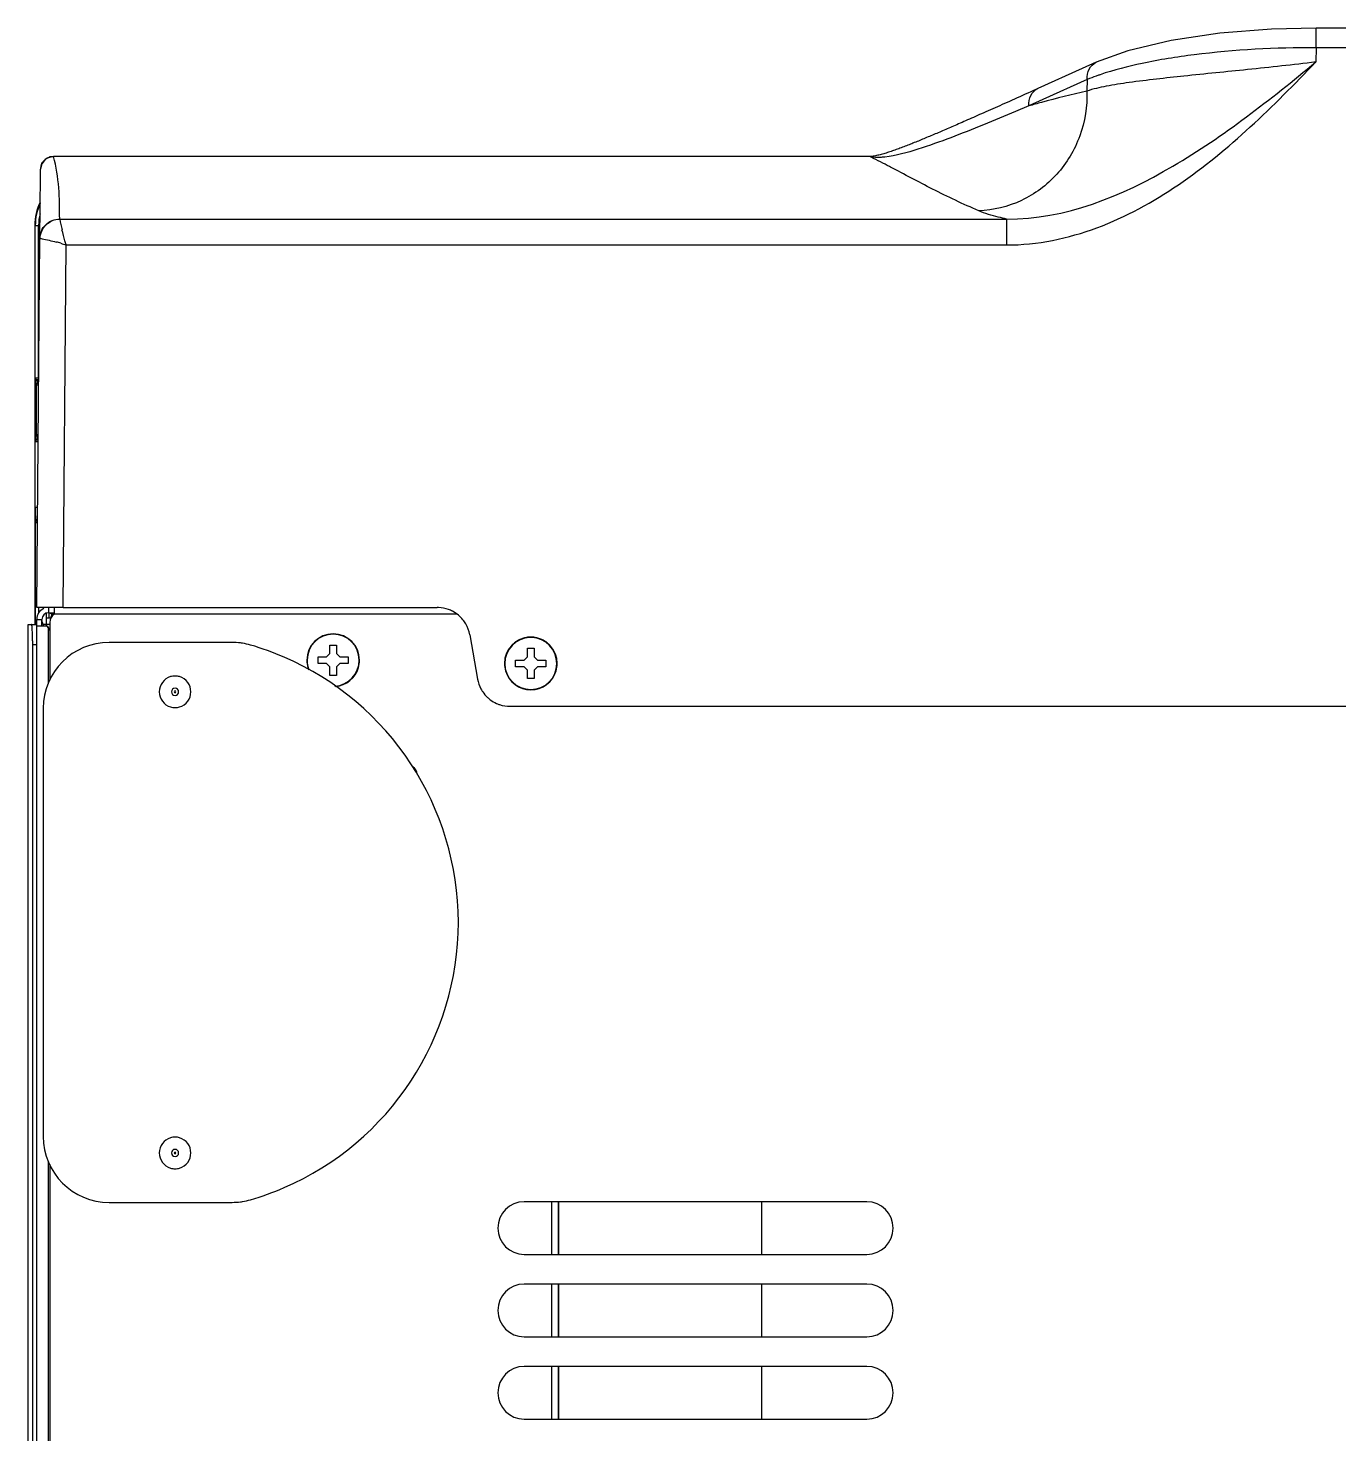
# Model space of a CAD drawing. Header units: millimetres. Extents: x -1584 to 3730, y -1918 to 2655.
# Drawn here: x 64.3 to 263.2, y 2403.3 to 2616.7 of the extents above; entities that cross this region are included whole.
import ezdxf

# ---------------------------------------------------------------- set-up
doc = ezdxf.new("R2010")
doc.units = ezdxf.units.MM
doc.header["$LTSCALE"] = 65.395
doc.layers.get('0').update_dxf_attribs({"linetype": 'CONTINUOUS'})
doc.layers.add('ASSI', color=7, linetype='CONTINUOUS')
doc.layers.add('GEOM', color=7, linetype='CONTINUOUS')

msp = doc.modelspace()

# ---------------------------------------------------------------- linework, layer by layer
at = {"linetype": 'Continuous'}
for p, q in [((65.35, 2586.79), (65.26, 2586.79)), ((65.35, 2563.63), (65.35, 2586.79)), ((65.35, 2586.79), (65.85, 2586.79)), ((65.85, 2563.64), (65.85, 2586.79)), ((65.33, 2563.54), (65.35, 2563.63)), ((65.33, 2563.54), (65.33, 2554.05)), ((65.58, 2563.29), (65.6, 2563.38)), ((65.58, 2563.29), (65.86, 2563.29)), ((65.58, 2563.29), (65.58, 2562.86)), ((65.58, 2554.72), (65.58, 2554.29)), ((65.35, 2553.96), (65.33, 2554.05)), ((65.6, 2554.21), (65.58, 2554.29)), ((65.58, 2554.29), (65.78, 2554.29)), ((65.39, 2528.79), (65.39, 2531.64)), ((65.39, 2526.19), (65.39, 2528.79)), ((65.89, 2528.04), (65.89, 2528.79)), ((110.06, 2523.09), (111.06, 2523.09)), ((110.06, 2522.31), (110.06, 2523.09)), ((110.06, 2521.79), (110.06, 2522.31)), ((111.06, 2523.09), (111.06, 2522.31)), ((111.06, 2522.31), (111.06, 2521.79)), ((140.06, 2522.59), (141.06, 2522.59)), ((140.06, 2522.32), (140.06, 2522.59)), ((140.06, 2521.81), (140.06, 2522.32)), ((141.06, 2522.59), (141.06, 2522.32)), ((141.06, 2522.32), (141.06, 2521.81)), ((108.26, 2520.79), (108.26, 2521.29)), ((108.26, 2521.29), (109.04, 2521.29)), ((108.26, 2520.29), (108.26, 2520.79)), ((109.04, 2520.29), (108.26, 2520.29)), ((109.04, 2521.29), (109.56, 2521.29)), ((109.56, 2520.29), (109.04, 2520.29)), ((109.56, 2521.29), (110.06, 2521.79)), ((110.06, 2519.79), (109.56, 2520.29)), ((111.06, 2521.79), (111.56, 2521.29)), ((111.56, 2520.29), (111.06, 2519.79)), ((111.56, 2521.29), (112.08, 2521.29)), ((112.08, 2520.29), (111.56, 2520.29)), ((112.08, 2521.29), (112.86, 2521.29)), ((112.86, 2520.29), (112.08, 2520.29)), ((112.86, 2521.29), (112.86, 2520.79)), ((112.86, 2520.79), (112.86, 2520.29)), ((138.26, 2520.29), (138.26, 2520.79)), ((138.26, 2520.79), (138.54, 2520.79)), ((138.26, 2519.79), (138.26, 2520.29)), ((138.54, 2520.79), (139.04, 2520.79)), ((139.04, 2520.79), (139.56, 2520.79)), ((139.56, 2520.79), (140.06, 2521.29)), ((140.06, 2521.29), (140.06, 2521.81)), ((141.06, 2521.81), (141.06, 2521.29)), ((141.06, 2521.29), (141.56, 2520.79)), ((141.56, 2520.79), (142.08, 2520.79)), ((142.08, 2520.79), (142.58, 2520.79)), ((142.58, 2520.79), (142.86, 2520.79)), ((142.86, 2520.79), (142.86, 2520.29)), ((142.86, 2520.29), (142.86, 2519.79)), ((110.06, 2519.28), (110.06, 2519.79)), ((110.06, 2518.49), (110.06, 2519.28)), ((111.06, 2518.49), (110.06, 2518.49)), ((111.06, 2519.79), (111.06, 2519.28)), ((111.06, 2519.28), (111.06, 2518.49)), ((138.54, 2519.79), (138.26, 2519.79)), ((139.04, 2519.79), (138.54, 2519.79)), ((139.56, 2519.79), (139.04, 2519.79)), ((140.06, 2519.29), (139.56, 2519.79)), ((140.06, 2518.78), (140.06, 2519.29)), ((140.06, 2518.27), (140.06, 2518.78)), ((140.06, 2517.99), (140.06, 2518.27)), ((141.56, 2519.79), (141.06, 2519.29)), ((141.06, 2519.29), (141.06, 2518.78)), ((141.06, 2518.78), (141.06, 2518.27)), ((141.06, 2518.27), (141.06, 2517.99)), ((142.08, 2519.79), (141.56, 2519.79)), ((142.58, 2519.79), (142.08, 2519.79)), ((142.86, 2519.79), (142.58, 2519.79)), ((141.06, 2517.99), (140.06, 2517.99))]:
    msp.add_line(p, q, dxfattribs=at)
for centre, radius, start, end in [((73.26, 2586.79), 7.91, 155.1574, 180), ((73.26, 2586.79), 7.41, 166.117, 180), ((65.6, 2563.63), 0.25, 180.0197, 270.0131), ((65.6, 2553.96), 0.25, 89.9869, 179.9803), ((68.66, 2526.99), 1, 117.1513, 174.8601), ((68.66, 2526.99), 1, 113.6531, 117.1513), ((86.56, 2515.99), 2.4, 106.6513, 253.3487), ((86.56, 2515.99), 2.4, 90, 106.6513), ((86.56, 2515.99), 2.4, 73.3487, 90), ((86.56, 2515.99), 2.4, 286.6513, 73.3487), ((86.56, 2515.99), 2.4, 253.3487, 270), ((86.56, 2515.99), 2.4, 270, 286.6513), ((86.56, 2445.99), 2.4, 106.6513, 253.3487), ((86.56, 2445.99), 2.4, 90, 106.6513), ((86.56, 2445.99), 2.4, 73.3487, 90), ((86.56, 2445.99), 2.4, 286.6513, 73.3487), ((86.56, 2445.99), 2.4, 253.3487, 270), ((86.56, 2445.99), 2.4, 270, 286.6513)]:
    msp.add_arc(centre, radius, start, end, dxfattribs=at)
msp.add_open_spline([(65.33, 2563.54), (65.33, 2563.51), (65.33, 2563.47), (65.35, 2563.45)], degree=3, dxfattribs=at)
for points, knots in [([(65.35, 2563.63), (65.35, 2563.64), (65.37, 2563.63), (65.39, 2563.64), (65.44, 2563.64), (65.5, 2563.64), (65.58, 2563.64), (65.69, 2563.64), (65.79, 2563.64), (65.85, 2563.64)], [0, 0, 0, 0, 0.02092, 0.078787, 0.171581, 0.295845, 0.446929, 0.61906, 1, 1, 1, 1]), ([(65.35, 2563.45), (65.36, 2563.41), (65.43, 2563.33), (65.52, 2563.29), (65.58, 2563.29)], [0, 0, 0, 0, 0.452936, 1, 1, 1, 1]), ([(65.6, 2563.38), (65.6, 2563.38), (65.61, 2563.38), (65.62, 2563.39), (65.65, 2563.39), (65.69, 2563.39), (65.76, 2563.39), (65.82, 2563.39), (65.85, 2563.39)], [0, 0, 0, 0, 0.021686, 0.079724, 0.172508, 0.296664, 0.619504, 1, 1, 1, 1]), ([(65.58, 2554.29), (65.51, 2554.29), (65.38, 2554.24), (65.33, 2554.11), (65.33, 2554.05)], [0, 0, 0, 0, 0.555012, 1, 1, 1, 1]), ([(65.78, 2553.95), (65.72, 2553.95), (65.62, 2553.95), (65.5, 2553.95), (65.43, 2553.95), (65.39, 2553.95), (65.37, 2553.96), (65.35, 2553.95), (65.35, 2553.96)], [0, 0, 0, 0, 0.390244, 0.711336, 0.833011, 0.923365, 0.97956, 1, 1, 1, 1]), ([(65.39, 2531.64), (65.39, 2531.65), (65.41, 2531.66), (65.47, 2531.68), (65.53, 2531.69), (65.57, 2531.69)], [0, 0, 0, 0, 0.098505, 0.297015, 1, 1, 1, 1])]:
    msp.add_open_spline(points, degree=3, knots=knots, dxfattribs=at)
at = {"layer": 'ASSI', "linetype": 'Continuous'}
msp.add_line((65.56, 2525.99), (66.36, 2525.99), dxfattribs=at)
for centre, radius, start, end in [((110.56, 2520.79), 4, 0, 180), ((110.56, 2520.79), 4, 0, 180), ((110.56, 2520.79), 4, 0, 180), ((110.56, 2520.79), 3.95, 0, 180), ((140.56, 2520.29), 4, 92.25, 180), ((140.56, 2520.29), 4, 96.9231, 180), ((140.56, 2520.29), 3.95, 92.1565, 180), ((140.56, 2520.29), 4, 83.0769, 96.9231), ((140.56, 2520.29), 4, 87.75, 92.25), ((140.56, 2520.29), 3.95, 87.8435, 92.1565), ((140.56, 2520.29), 3.95, 0, 87.8435), ((140.56, 2520.29), 4, 0, 87.75), ((140.56, 2520.29), 4, 0, 83.0769), ((110.56, 2520.79), 4, 180, 196.2728), ((110.56, 2520.79), 4, 180, 196.3063), ((110.56, 2520.79), 3.95, 180, 201.7289), ((110.56, 2520.79), 3.95, 273.8492, 360), ((110.56, 2520.79), 4, 343.7272, 360), ((110.56, 2520.79), 4, 343.6937, 360), ((140.56, 2520.29), 4, 180, 196.2728), ((140.56, 2520.29), 4, 180, 196.2728), ((140.56, 2520.29), 4, 180, 196.3063), ((140.56, 2520.29), 3.95, 180, 360), ((140.56, 2520.29), 4, 343.7272, 360), ((140.56, 2520.29), 4, 343.7272, 360), ((140.56, 2520.29), 4, 343.6937, 360), ((110.56, 2520.79), 4, 196.2728, 200.7565), ((110.56, 2520.79), 4, 196.3063, 200.7871), ((110.56, 2520.79), 4, 274.7796, 343.7272), ((110.56, 2520.79), 4, 275.216, 343.6937), ((140.56, 2520.29), 4, 196.2728, 343.7272), ((140.56, 2520.29), 4, 196.2728, 343.7272), ((140.56, 2520.29), 4, 196.3063, 343.6937)]:
    msp.add_arc(centre, radius, start, end, dxfattribs=at)
at = {"layer": 'GEOM', "linetype": 'Continuous'}
for p, q in [((259.78, 2616.74), (259.78, 2616.74)), ((731.34, 2616.74), (259.78, 2616.74)), ((259.78, 2614.09), (259.78, 2616.74)), ((259.78, 2613.76), (259.78, 2614.09)), ((259.78, 2613.76), (259.7, 2611.6)), ((731.34, 2613.76), (259.78, 2613.76)), ((224.27, 2610.61), (217.51, 2607.55)), ((226.38, 2611.56), (224.27, 2610.61)), ((226.38, 2611.56), (226.38, 2611.56)), ((225.03, 2608.93), (218.27, 2605.88)), ((225.03, 2608.93), (224.97, 2607.18)), ((218.27, 2605.88), (216.15, 2604.92)), ((217.51, 2607.55), (217.51, 2607.55)), ((216.15, 2604.92), (214.15, 2604.08)), ((68.1, 2597.26), (68.1, 2597.26)), ((191.56, 2597.26), (68.1, 2597.26)), ((68.1, 2597.24), (68.1, 2597.26)), ((191.56, 2597.24), (68.1, 2597.24)), ((191.56, 2597.31), (192.05, 2597.31)), ((191.56, 2597.27), (191.56, 2597.31)), ((191.56, 2597.24), (191.56, 2597.27)), ((192.05, 2597.31), (192.31, 2597.31)), ((192.24, 2597.14), (192.05, 2597.24)), ((192.31, 2597.31), (192.62, 2597.31)), ((192.5, 2597.3), (192.31, 2597.27)), ((192.62, 2597.31), (192.5, 2597.3)), ((66.13, 2594.29), (66.14, 2595.31)), ((66.14, 2595.31), (66.14, 2595.32)), ((195.15, 2595.64), (195.02, 2595.71)), ((66.05, 2584.82), (66.13, 2594.29)), ((65.26, 2586.79), (65.26, 2563.63)), ((69.05, 2587.75), (212.78, 2587.75)), ((212.78, 2587.75), (212.78, 2583.82)), ((65.56, 2528.79), (66.05, 2584.82)), ((65.56, 2528.79), (66.05, 2584.82)), ((69.56, 2528.79), (70.04, 2583.82)), ((70.04, 2583.82), (212.78, 2583.82)), ((65.26, 2563.63), (65.26, 2563.54)), ((65.26, 2563.54), (65.26, 2554.05)), ((65.51, 2562.64), (65.51, 2562.61)), ((65.51, 2554.98), (65.51, 2562.61)), ((65.51, 2554.98), (65.51, 2562.61)), ((65.51, 2554.98), (65.51, 2554.95)), ((65.26, 2554.05), (65.26, 2553.96)), ((65.26, 2553.96), (65.26, 2543.97)), ((65.35, 2543.97), (65.35, 2553.96)), ((65.26, 2543.97), (65.26, 2541.59)), ((65.69, 2543.97), (65.35, 2543.97)), ((65.26, 2541.59), (65.26, 2531.64)), ((65.36, 2541.74), (65.37, 2541.59)), ((65.39, 2531.64), (65.37, 2541.59)), ((65.26, 2531.64), (65.26, 2526.19)), ((66.73, 2528.79), (65.56, 2528.79)), ((68.03, 2528.79), (66.73, 2528.79)), ((67.36, 2528.79), (67.36, 2527.99)), ((68.26, 2528.79), (68.03, 2528.79)), ((69.56, 2528.79), (68.26, 2528.79)), ((68.26, 2527.99), (68.26, 2528.79)), ((69.56, 2528.79), (126.36, 2528.79)), ((65.56, 2526.99), (66.36, 2526.99)), ((65.56, 2525.99), (65.56, 2526.99)), ((66.36, 2525.99), (66.36, 2526.99)), ((67.06, 2527.19), (67.06, 2527.95)), ((67.06, 2526.19), (67.06, 2527.19)), ((67.43, 2527.19), (67.06, 2527.19)), ((67.36, 2527.99), (68.26, 2527.99)), ((67.43, 2527.19), (67.43, 2527.99)), ((67.94, 2527.68), (67.94, 2527.75)), ((68.26, 2527.79), (68.26, 2527.99)), ((129.28, 2527.79), (68.26, 2527.79)), ((64.26, 2526.19), (64.79, 2526.19)), ((64.26, 2526.19), (64.26, 2526.19)), ((64.26, 1764.99), (64.26, 2526.19)), ((64.26, 1764.99), (64.26, 2526.19)), ((64.79, 2526.19), (65.56, 2526.19)), ((65.56, 1767.59), (65.56, 2525.99)), ((65.56, 1767.59), (65.56, 2525.99)), ((66.36, 2525.99), (66.4, 2525.99)), ((66.4, 2525.99), (67.08, 2525.99)), ((67.06, 2526.19), (66.55, 2526.19)), ((67.56, 2526.19), (67.06, 2526.19)), ((67.06, 2525.99), (67.06, 2526.19)), ((67.08, 2525.99), (67.2, 2525.99)), ((67.56, 2525.3), (67.36, 2525.65)), ((67.36, 2517.34), (67.36, 2525.65)), ((67.56, 2526.53), (67.56, 2517.77)), ((131.29, 2524.66), (132.48, 2517.93)), ((64.95, 2523.19), (65.56, 2523.19)), ((64.95, 1767.99), (64.95, 2523.19)), ((76.59, 2523.49), (76.56, 2523.49)), ((95.22, 2523.49), (76.59, 2523.49)), ((137.4, 2513.79), (853.72, 2513.79)), ((66.56, 2513.49), (66.56, 2448.49)), ((67.36, 1902.34), (67.36, 2444.65)), ((67.56, 2444.22), (67.56, 1902.77)), ((76.56, 2438.49), (76.59, 2438.49)), ((76.59, 2438.49), (95.22, 2438.49)), ((191.56, 2438.59), (139.56, 2438.59)), ((143.76, 2430.59), (143.76, 2438.59)), ((143.76, 2430.59), (143.76, 2438.59)), ((143.76, 2430.59), (143.76, 2438.59)), ((143.76, 2430.59), (143.76, 2438.59)), ((144.76, 2430.59), (144.76, 2438.59)), ((144.76, 2438.59), (144.76, 2430.59)), ((144.76, 2430.59), (144.76, 2438.59)), ((144.76, 2438.59), (144.76, 2430.59)), ((144.76, 2430.59), (144.76, 2438.59)), ((144.76, 2438.59), (144.76, 2430.59)), ((144.76, 2430.59), (144.76, 2438.59)), ((144.76, 2438.59), (144.76, 2430.59)), ((175.56, 2438.59), (175.56, 2430.59)), ((175.56, 2438.59), (175.56, 2430.59)), ((175.56, 2438.59), (175.56, 2430.59)), ((175.56, 2438.59), (175.56, 2430.59)), ((139.56, 2430.59), (191.56, 2430.59)), ((191.56, 2426.09), (139.56, 2426.09)), ((143.76, 2418.09), (143.76, 2426.09)), ((143.76, 2418.09), (143.76, 2426.09)), ((143.76, 2418.09), (143.76, 2426.09)), ((143.76, 2418.09), (143.76, 2426.09)), ((144.76, 2418.09), (144.76, 2426.09)), ((144.76, 2426.09), (144.76, 2418.09)), ((144.76, 2418.09), (144.76, 2426.09)), ((144.76, 2426.09), (144.76, 2418.09)), ((144.76, 2418.09), (144.76, 2426.09)), ((144.76, 2426.09), (144.76, 2418.09)), ((144.76, 2418.09), (144.76, 2426.09)), ((144.76, 2426.09), (144.76, 2418.09)), ((175.56, 2426.09), (175.56, 2418.09)), ((175.56, 2426.09), (175.56, 2418.09)), ((175.56, 2426.09), (175.56, 2418.09)), ((175.56, 2426.09), (175.56, 2418.09)), ((139.56, 2418.09), (191.56, 2418.09)), ((191.56, 2413.59), (139.56, 2413.59)), ((143.76, 2405.59), (143.76, 2413.59)), ((143.76, 2405.59), (143.76, 2413.59)), ((143.76, 2405.59), (143.76, 2413.59)), ((143.76, 2405.59), (143.76, 2413.59)), ((144.76, 2405.59), (144.76, 2413.59)), ((144.76, 2413.59), (144.76, 2405.59)), ((144.76, 2405.59), (144.76, 2413.59)), ((144.76, 2413.59), (144.76, 2405.59)), ((144.76, 2405.59), (144.76, 2413.59)), ((144.76, 2413.59), (144.76, 2405.59)), ((144.76, 2405.59), (144.76, 2413.59)), ((144.76, 2413.59), (144.76, 2405.59)), ((175.56, 2413.59), (175.56, 2405.59)), ((175.56, 2413.59), (175.56, 2405.59)), ((175.56, 2413.59), (175.56, 2405.59)), ((175.56, 2413.59), (175.56, 2405.59)), ((139.56, 2405.59), (191.56, 2405.59))]:
    msp.add_line(p, q, dxfattribs=at)
for points in [[(259.78, 2616.74), (253.01, 2616.58), (245.12, 2615.95), (237.76, 2614.87), (231.19, 2613.31), (226.38, 2611.56)], [(216.01, 2606.88), (215.59, 2606.69), (215.18, 2606.5), (214.78, 2606.32), (214.38, 2606.14), (213.98, 2605.97), (213.6, 2605.79), (213.22, 2605.62), (212.84, 2605.45), (212.47, 2605.29), (212.1, 2605.12), (211.74, 2604.96), (211.38, 2604.8), (211.03, 2604.64), (210.68, 2604.49), (210.33, 2604.33), (209.99, 2604.18), (209.65, 2604.03), (209.32, 2603.88), (208.99, 2603.74), (208.67, 2603.6), (208.35, 2603.45), (208.04, 2603.32), (207.73, 2603.18), (207.43, 2603.05), (207.13, 2602.92), (206.84, 2602.79), (206.56, 2602.66), (206.28, 2602.54), (206.01, 2602.42), (205.74, 2602.31), (205.48, 2602.19), (205.22, 2602.08), (204.97, 2601.97), (204.72, 2601.86), (204.48, 2601.76), (204.24, 2601.65), (204, 2601.55), (203.77, 2601.45), (203.53, 2601.35), (203.3, 2601.25), (203.07, 2601.15), (202.84, 2601.05), (202.62, 2600.95), (202.39, 2600.86), (202.17, 2600.76), (201.95, 2600.67), (201.73, 2600.57), (201.51, 2600.48), (201.29, 2600.39), (201.07, 2600.3), (200.86, 2600.21), (200.64, 2600.12), (200.43, 2600.03), (200.22, 2599.94), (200.01, 2599.86), (199.8, 2599.77), (199.59, 2599.68), (199.39, 2599.6), (199.18, 2599.51), (198.98, 2599.43), (198.77, 2599.35), (198.57, 2599.27), (198.37, 2599.19), (198.17, 2599.11), (197.97, 2599.03), (197.77, 2598.95), (197.57, 2598.87), (197.37, 2598.8), (197.18, 2598.72), (196.98, 2598.65), (196.79, 2598.57), (196.59, 2598.5), (196.4, 2598.43), (196.2, 2598.36), (196.01, 2598.29), (195.82, 2598.22), (195.63, 2598.15), (195.44, 2598.09), (195.25, 2598.02), (195.06, 2597.96), (194.87, 2597.9), (194.69, 2597.84), (194.5, 2597.78), (194.31, 2597.72), (194.13, 2597.67)], [(217.51, 2607.55), (217.31, 2607.46), (216.87, 2607.26), (216.44, 2607.07), (216.01, 2606.88)], [(68.1, 2597.26), (67.57, 2597.19), (66.83, 2596.8), (66.32, 2596.14), (66.14, 2595.32)], [(193.58, 2597.52), (193.4, 2597.47), (193.22, 2597.43), (193.04, 2597.39), (192.86, 2597.35), (192.68, 2597.32), (192.62, 2597.31)], [(194.13, 2597.67), (193.95, 2597.62), (193.76, 2597.57), (193.58, 2597.52)]]:
    msp.add_lwpolyline(points, dxfattribs=at)
for centre, radius, start, end in [((239.24, 2573.91), 37.8, 108.9337, 109.1458), ((266.68, 2428.77), 183.26, 105.3782, 106.0045), ((68.11, 2595.25), 1.99, 115.3417, 133.5833), ((68.1, 2595.27), 1.96, 111.3228, 115.2976), ((191.44, 2594.9), 2.42, 74.6913, 75.466), ((101.84, 2417.56), 201.05, 62.3894, 63.2777), ((68.03, 2595.29), 1.89, 173.9917, 179.4854), ((68.08, 2595.28), 1.94, 156.19, 173.9649), ((68.09, 2595.27), 1.96, 133.6604, 139.6682), ((73.26, 2586.79), 8, 153.6735, 180), ((110.32, 2595.78), 42.04, 191.0188, 193.2791), ((60.93, 2555.61), 29.65, 73.758, 75.1213), ((126.36, 2523.79), 5, 87.8149, 90), ((126.36, 2523.79), 5, 70.0002, 87.8149), ((67.36, 2526.99), 1.8, 114.0021, 180), ((67.36, 2526.99), 1, 90, 180), ((69.06, 2526.53), 1.5, 122.231, 180), ((66.76, 2526.11), 2.02, 52.9935, 54.2998), ((126.36, 2523.79), 5, 62.3079, 70.0002), ((126.36, 2523.79), 5, 50.0003, 62.3079), ((126.36, 2523.79), 5, 38.7523, 50.0003), ((126.36, 2523.79), 5, 30.0002, 38.7523), ((124.37, 2572.28), 73.66, 218.9326, 219.2798), ((141.93, 2559.53), 81.91, 204.1704, 204.4363), ((126.36, 2523.79), 5, 10, 30.0002), ((95.22, 2513.49), 10, 82.7384, 90), ((95.22, 2513.49), 10, 80.9247, 82.7384), ((95.22, 2513.49), 10, 73.6631, 80.9247), ((85.69, 2480.99), 43.87, 66.6173, 73.6631), ((85.69, 2480.99), 43.87, 293.3827, 66.6173), ((86.56, 2515.99), 0.548, 90, 270), ((86.56, 2515.99), 0.132, 90, 270), ((86.56, 2515.99), 0.548, 270, 90), ((86.56, 2515.99), 0.132, 270, 90), ((137.4, 2518.79), 5, 190, 208.2959), ((137.4, 2518.79), 5, 208.2959, 213.9842), ((137.4, 2518.79), 5, 213.9842, 226.8098), ((137.4, 2518.79), 5, 226.8098, 233.1922), ((137.4, 2518.79), 5, 233.1922, 246.0218), ((137.4, 2518.79), 5, 246.0218, 251.7022), ((137.4, 2518.79), 5, 251.7022, 270), ((122.05, 2503.49), 1.25, 0.0014, 61.8703), ((86.56, 2445.99), 0.548, 90, 270), ((86.56, 2445.99), 0.132, 90, 270), ((86.56, 2445.99), 0.548, 270, 90), ((86.56, 2445.99), 0.132, 270, 90), ((85.69, 2480.99), 43.87, 286.3369, 293.3827), ((95.22, 2448.49), 10, 270, 277.2616), ((95.22, 2448.49), 10, 277.2616, 279.0753), ((95.22, 2448.49), 10, 279.0753, 286.3369), ((139.56, 2434.59), 4, 90, 270), ((191.56, 2434.59), 4, 270, 90), ((139.56, 2422.09), 4, 90, 270), ((191.56, 2422.09), 4, 270, 90), ((139.56, 2409.59), 4, 90, 270), ((191.56, 2409.59), 4, 270, 90)]:
    msp.add_arc(centre, radius, start, end, dxfattribs=at)
for centre, major_axis, start_param, end_param in [((65.96, 2562.64), (0, 0.45), 0.785355, 1.570796), ((65.96, 2562.64), (0, 0.45), 0.230428, 0.785355), ((65.96, 2554.95), (0, 0.45), -4.712389, -3.926948), ((65.96, 2554.95), (0, 0.45), -3.926948, -3.542636), ((76.56, 2513.49), (-10, 0), -1.570796, 0), ((76.56, 2448.49), (-10, 0), 0, 1.570796)]:
    msp.add_ellipse(centre, major_axis=major_axis, ratio=0.999848, start_param=start_param, end_param=end_param, dxfattribs=at)
for points, knots in [([(259.78, 2613.76), (253.59, 2613.78), (244.72, 2613.33), (233.8, 2611.59), (229.06, 2610.38), (226.98, 2609.67)], [0, 0, 0, 0, 0.559406, 0.800597, 1, 1, 1, 1]), ([(212.78, 2587.75), (221.61, 2587.66), (234.71, 2593.09), (249.25, 2603.12), (256.26, 2608.73), (259.7, 2611.6)], [0, 0, 0, 0, 0.496648, 0.748113, 1, 1, 1, 1]), ([(212.78, 2583.82), (217.44, 2583.82), (226.78, 2585.79), (239.11, 2592.62), (249.93, 2601.57), (256.48, 2608.22), (259.7, 2611.6)], [0, 0, 0, 0, 0.249459, 0.499475, 0.749689, 1, 1, 1, 1]), ([(259.7, 2611.6), (256.26, 2611.17), (249.59, 2610.44), (240.13, 2609.52), (232.97, 2608.72), (228.05, 2607.99), (225.92, 2607.49), (224.97, 2607.18)], [0, 0, 0, 0, 0.297017, 0.57434, 0.813478, 0.913831, 1, 1, 1, 1]), ([(225.03, 2608.93), (224.98, 2609.47), (225.14, 2610.55), (225.93, 2611.35), (226.38, 2611.56)], [0, 0, 0, 0, 0.523811, 1, 1, 1, 1]), ([(226.85, 2609.62), (226.69, 2609.57), (226.08, 2609.35), (225.47, 2609.12), (225.03, 2608.93)], [0, 0, 0, 0, 0.259994, 1, 1, 1, 1]), ([(224.97, 2607.18), (225.03, 2604.88), (224.3, 2600.25), (220.75, 2594.28), (215.24, 2590.16), (210.78, 2589.09), (208.56, 2589)], [0, 0, 0, 0, 0.255361, 0.506088, 0.753262, 1, 1, 1, 1]), ([(216.15, 2604.92), (216.11, 2605.46), (216.27, 2606.55), (217.06, 2607.35), (217.51, 2607.55)], [0, 0, 0, 0, 0.523837, 1, 1, 1, 1]), ([(214.15, 2604.08), (212.52, 2603.39), (209.25, 2602.04), (204.33, 2600.08), (199.39, 2598.31), (196, 2597.36), (194.29, 2597.17)], [0, 0, 0, 0, 0.251577, 0.503324, 0.754406, 1, 1, 1, 1]), ([(69.05, 2587.77), (69.04, 2589.34), (69.04, 2592.53), (68.53, 2595.69), (68.1, 2597.24)], [0, 0, 0, 0, 0.496509, 1, 1, 1, 1]), ([(193.53, 2597.11), (193.4, 2597.1), (192.92, 2597.09), (192.42, 2597.13), (192.08, 2597.23)], [0, 0, 0, 0, 0.267528, 1, 1, 1, 1]), ([(208.56, 2589), (206.18, 2590.02), (201.67, 2592.17), (197.28, 2594.53), (195.15, 2595.64)], [0, 0, 0, 0, 0.518975, 1, 1, 1, 1]), ([(212.78, 2587.75), (212.36, 2587.84), (210.93, 2588.18), (209.51, 2588.59), (208.56, 2589)], [0, 0, 0, 0, 0.293928, 1, 1, 1, 1]), ([(66.05, 2584.82), (66.05, 2585.57), (66.71, 2587.14), (68.29, 2587.76), (69.05, 2587.76)], [0, 0, 0, 0, 0.498422, 1, 1, 1, 1]), ([(66.09, 2584.8), (66.1, 2585.55), (66.76, 2587.1), (68.3, 2587.74), (69.05, 2587.75)], [0, 0, 0, 0, 0.500168, 1, 1, 1, 1]), ([(69.05, 2587.75), (69.05, 2587.75), (69.05, 2587.75), (69.05, 2587.76), (69.05, 2587.77)], [0, 0, 0, 0, 0.538312, 1, 1, 1, 1]), ([(66.05, 2584.82), (66.05, 2584.81), (66.07, 2584.81), (66.08, 2584.81), (66.09, 2584.8)], [0, 0, 0, 0, 0.288604, 1, 1, 1, 1]), ([(66.09, 2584.8), (66.18, 2584.79), (67, 2584.64), (67.82, 2584.45), (68.54, 2584.26)], [0, 0, 0, 0, 0.113807, 1, 1, 1, 1]), ([(70.04, 2583.82), (69.97, 2584.02), (69.74, 2584.78), (69.54, 2585.55), (69.4, 2586.12)], [0, 0, 0, 0, 0.265131, 1, 1, 1, 1]), ([(65.85, 2563.05), (65.76, 2563.03), (65.58, 2562.91), (65.51, 2562.71), (65.51, 2562.61)], [0, 0, 0, 0, 0.500246, 1, 1, 1, 1]), ([(65.51, 2562.61), (65.51, 2562.61), (65.52, 2562.61), (65.53, 2562.61), (65.55, 2562.61), (65.56, 2562.61)], [0, 0, 0, 0, 0.064702, 0.253542, 1, 1, 1, 1]), ([(65.56, 2562.61), (65.57, 2562.61), (65.67, 2562.61), (65.77, 2562.61), (65.85, 2562.6)], [0, 0, 0, 0, 0.171387, 1, 1, 1, 1]), ([(65.78, 2554.56), (65.7, 2554.6), (65.56, 2554.72), (65.51, 2554.89), (65.51, 2554.98)], [0, 0, 0, 0, 0.500064, 1, 1, 1, 1]), ([(65.78, 2554.98), (65.74, 2554.98), (65.67, 2554.98), (65.6, 2554.98), (65.55, 2554.98), (65.53, 2554.98), (65.52, 2554.98), (65.51, 2554.98), (65.51, 2554.98)], [0, 0, 0, 0, 0.425467, 0.740541, 0.853113, 0.934205, 0.983281, 1, 1, 1, 1]), ([(65.35, 2543.97), (65.35, 2543.5), (65.35, 2542.86), (65.36, 2542.11), (65.36, 2541.84), (65.36, 2541.74)], [0, 0, 0, 0, 0.633025, 0.868935, 1, 1, 1, 1]), ([(65.67, 2542.19), (65.58, 2542.16), (65.42, 2542.03), (65.36, 2541.84), (65.36, 2541.74)], [0, 0, 0, 0, 0.502491, 1, 1, 1, 1]), ([(65.67, 2542.04), (65.58, 2542), (65.43, 2541.88), (65.37, 2541.68), (65.37, 2541.59)], [0, 0, 0, 0, 0.502089, 1, 1, 1, 1]), ([(65.37, 2541.59), (65.37, 2541.63), (65.5, 2541.68), (65.6, 2541.7), (65.67, 2541.71)], [0, 0, 0, 0, 0.326492, 1, 1, 1, 1]), ([(66.65, 2525.99), (66.56, 2526.15), (66.42, 2526.47), (66.36, 2526.83), (66.36, 2526.99)], [0, 0, 0, 0, 0.518657, 1, 1, 1, 1]), ([(67.43, 2527.99), (67.51, 2527.99), (67.69, 2527.92), (67.85, 2527.81), (67.94, 2527.75)], [0, 0, 0, 0, 0.410815, 1, 1, 1, 1]), ([(67.68, 2527.15), (67.65, 2527.16), (67.57, 2527.18), (67.49, 2527.19), (67.43, 2527.19)], [0, 0, 0, 0, 0.273334, 1, 1, 1, 1]), ([(64.95, 2523.19), (64.95, 2523.39), (64.95, 2523.77), (64.94, 2524.33), (64.92, 2524.84), (64.9, 2525.29), (64.88, 2525.62), (64.87, 2525.83), (64.85, 2525.96), (64.84, 2526.06), (64.82, 2526.13), (64.81, 2526.17), (64.8, 2526.19), (64.79, 2526.19)], [0, 0, 0, 0, 0.194143, 0.380847, 0.552959, 0.703897, 0.827906, 0.878303, 0.920312, 0.953562, 0.977803, 0.992998, 1, 1, 1, 1])]:
    msp.add_open_spline(points, degree=3, knots=knots, dxfattribs=at)
for points in [[(224.97, 2607.18), (222.66, 2606.67), (220.36, 2606.09), (218.08, 2605.47)], [(67.39, 2597.1), (67.61, 2597.19), (67.86, 2597.23), (68.1, 2597.24)], [(192.05, 2597.24), (192.09, 2597.25), (192.13, 2597.25), (192.18, 2597.26)], [(192.18, 2597.26), (192.22, 2597.27), (192.27, 2597.27), (192.31, 2597.27)], [(194.29, 2597.17), (194.04, 2597.14), (193.79, 2597.12), (193.53, 2597.11)], [(66.3, 2596.07), (66.38, 2596.24), (66.48, 2596.4), (66.6, 2596.54)], [(69.22, 2584.07), (69.49, 2583.99), (69.77, 2583.91), (70.04, 2583.81)]]:
    msp.add_open_spline(points, degree=3, dxfattribs=at)

doc.saveas('drawing.dxf')
